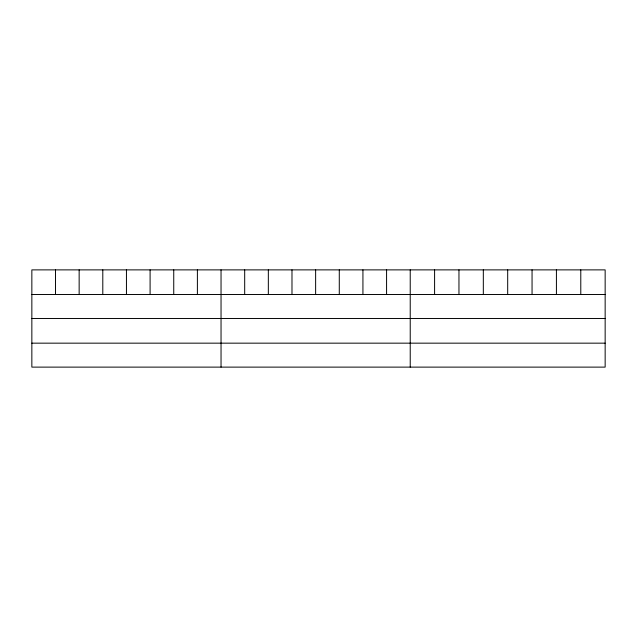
<?xml version="1.0" encoding="UTF-8"?>
<svg xmlns="http://www.w3.org/2000/svg" width="637" height="637" viewBox="0 0 637 637"><rect width="100%" height="100%" fill="white"/><g stroke="black" fill="none" stroke-linecap="round" stroke-linejoin="round"><path stroke-width="0.96" d="M605.15 318.476L605.15 269.881L31.85 269.881L31.85 367.119L605.15 367.119L605.15 318.476L31.85 318.476M31.85 294.517L605.15 294.517M31.85 343.16L605.15 343.16M580.785 269.881L580.785 294.517M556.419 269.881L556.419 294.517M532.054 269.881L532.054 294.517M507.689 269.881L507.689 294.517M483.324 269.881L483.324 294.517M458.959 269.881L458.959 294.517M434.593 269.881L434.593 294.517M410.228 269.881L410.228 367.119M386.579 269.881L386.579 294.517M362.931 269.881L362.931 294.517M339.282 269.881L339.282 294.517M315.633 269.881L315.633 294.517M291.985 269.881L291.985 294.517M268.336 269.881L268.336 294.517M244.688 269.881L244.688 294.517M221.039 269.881L221.039 367.119M197.39 269.881L197.39 294.517M173.742 269.881L173.742 294.517M150.093 269.881L150.093 294.517M126.445 269.881L126.445 294.517M102.796 269.881L102.796 294.517M79.147 269.881L79.147 294.517M55.499 269.881L55.499 294.517"/></g></svg>
